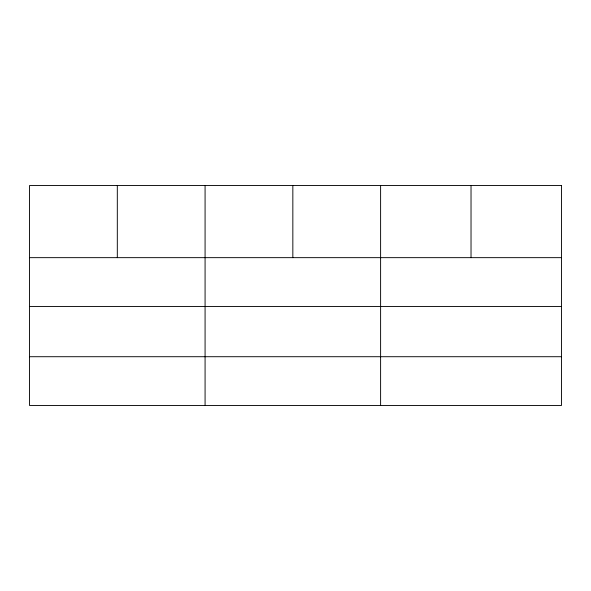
<?xml version="1.0" encoding="UTF-8"?>
<svg xmlns="http://www.w3.org/2000/svg" width="591" height="591" viewBox="0 0 591 591"><rect width="100%" height="100%" fill="white"/><g stroke="black" fill="none" stroke-linecap="round" stroke-linejoin="round"><path stroke-width="0.89" d="M29.55 257.654L561.45 257.654M29.55 306.441L561.45 306.441M29.55 356.713L561.45 356.713M471.027 185.5L471.027 257.654M380.604 185.5L380.604 405.5M292.84 185.5L292.84 257.654M205.077 185.5L205.077 405.5M117.314 185.5L117.314 257.654M561.45 185.5L29.55 185.5L29.55 405.5L561.45 405.5L561.45 185.5"/></g></svg>
